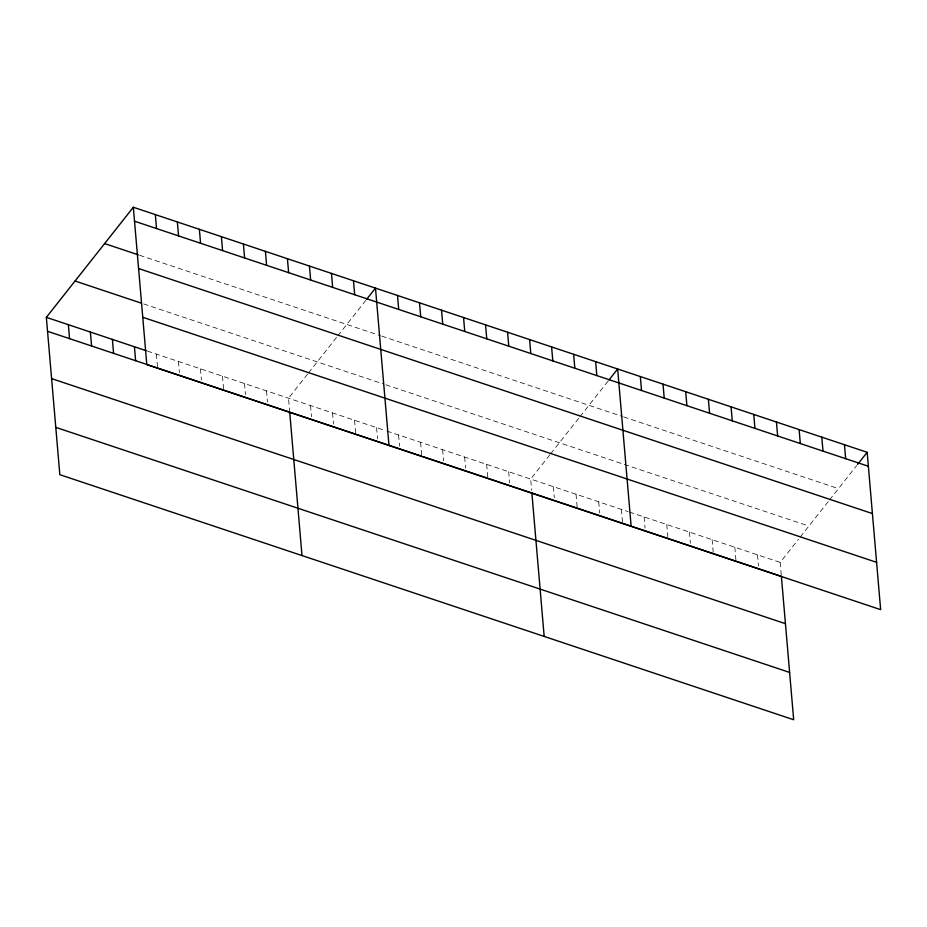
<?xml version="1.0" encoding="UTF-8"?>
<svg xmlns="http://www.w3.org/2000/svg" width="927" height="927" viewBox="0 0 927 927"><rect width="100%" height="100%" fill="white"/><g stroke="black" fill="none" stroke-linecap="round" stroke-linejoin="round"><path stroke-width="0.7" stroke-dasharray="4.63 3.48" d="M307.648 373.998L288.517 398.216L289.595 410.777M308.517 372.897L336.93 336.93M337.834 335.794L365.922 300.232M549.815 454.856L530.684 479.085L531.635 490.244M550.684 453.755L579.097 417.799M579.989 416.663L608.089 381.101M781.264 574.96L780.186 562.399L798.448 539.282M800.186 537.081L828.599 501.113M829.503 499.977L856.722 465.516M139.595 255.261L380.464 335.701M381.75 336.13L622.307 416.455M623.651 416.907L838.46 488.645M143.685 303.94L383.268 383.94M385.852 384.809L808.889 526.072M147.358 351.078L385.644 430.649M386.93 431.078L628.077 511.611M629.41 512.052L780.186 562.399M757.498 554.821L758.46 565.991M734.821 547.254L735.899 559.804M712.133 539.676L713.211 552.237M689.456 532.098L690.406 543.268M666.768 524.531L667.846 537.081M644.091 516.953L645.053 528.112M621.414 509.375L622.481 521.936M598.726 501.808L599.688 512.967M576.049 494.23L577.115 506.791M553.361 486.652L554.323 497.822M508.668 471.727L509.618 482.897M486.652 464.381L487.729 476.942M464.636 457.023L465.597 468.193M442.619 449.676L443.581 460.835M420.603 442.318L421.681 454.879M398.587 434.972L399.549 446.13M376.571 427.625L377.532 438.784M354.554 420.267L355.632 432.828M332.55 412.921L333.5 424.079M310.533 405.562L311.484 416.733M266.501 390.858L267.463 402.028M244.485 383.511L245.446 394.67M222.468 376.153L223.546 388.714M200.452 368.807L201.414 379.966M178.436 361.46L179.398 372.619M156.42 354.102L157.497 366.663"/><path stroke-width="1.39" d="M423.094 456.71L781.38 576.351L793.674 719.746L59.838 474.694L46.35 317.347L133.326 207.254L867.162 452.306L880.65 609.653L146.814 364.601L133.326 207.254M366.791 299.131L375.493 288.123L388.981 445.47M608.958 380L617.66 368.992L631.148 526.339M857.591 464.415L867.162 452.306M134.519 221.205L868.356 466.258M104.624 243.581L138.297 254.832M138.575 268.529L872.411 513.581M75.052 281.02L141.101 303.071M142.758 317.277L876.594 562.33M46.35 317.347L146.06 350.649M47.544 331.298L421.797 456.281M51.599 378.622L785.436 623.674M55.782 427.37L789.619 672.423M844.474 444.74L845.679 458.691M821.797 437.162L822.991 451.113M799.109 429.583L800.314 443.535M776.432 422.017L777.626 435.968M753.755 414.439L754.949 428.39M731.067 406.86L732.26 420.812M708.39 399.294L709.584 413.245M685.702 391.715L686.895 405.667M663.025 384.137L664.219 398.089M640.337 376.571L641.53 390.522M595.644 361.634L596.837 375.597M573.628 354.288L574.821 368.239M551.611 346.941L552.805 360.893M529.595 339.583L530.789 353.535M531.878 493.037L544.172 636.432M507.579 332.237L508.784 346.188M485.563 324.879L486.768 338.83M463.558 317.532L464.751 331.484M441.542 310.174L442.735 324.126M419.525 302.828L420.719 316.779M397.509 295.47L398.703 309.433M353.477 280.777L354.67 294.728M331.46 273.419L332.654 287.37M309.444 266.072L310.649 280.024M287.428 258.714L288.633 272.665M289.711 412.167L302.005 555.563M265.412 251.368L266.617 265.319M243.407 244.01L244.601 257.973M221.391 236.663L222.584 250.614M199.375 229.305L200.568 243.268M177.358 221.959L178.552 235.91M155.342 214.612L156.536 228.563M134.415 346.756L135.609 360.707M112.399 339.398L113.592 353.349M90.382 332.051L91.576 346.003M68.366 324.693L69.56 338.656"/></g></svg>
